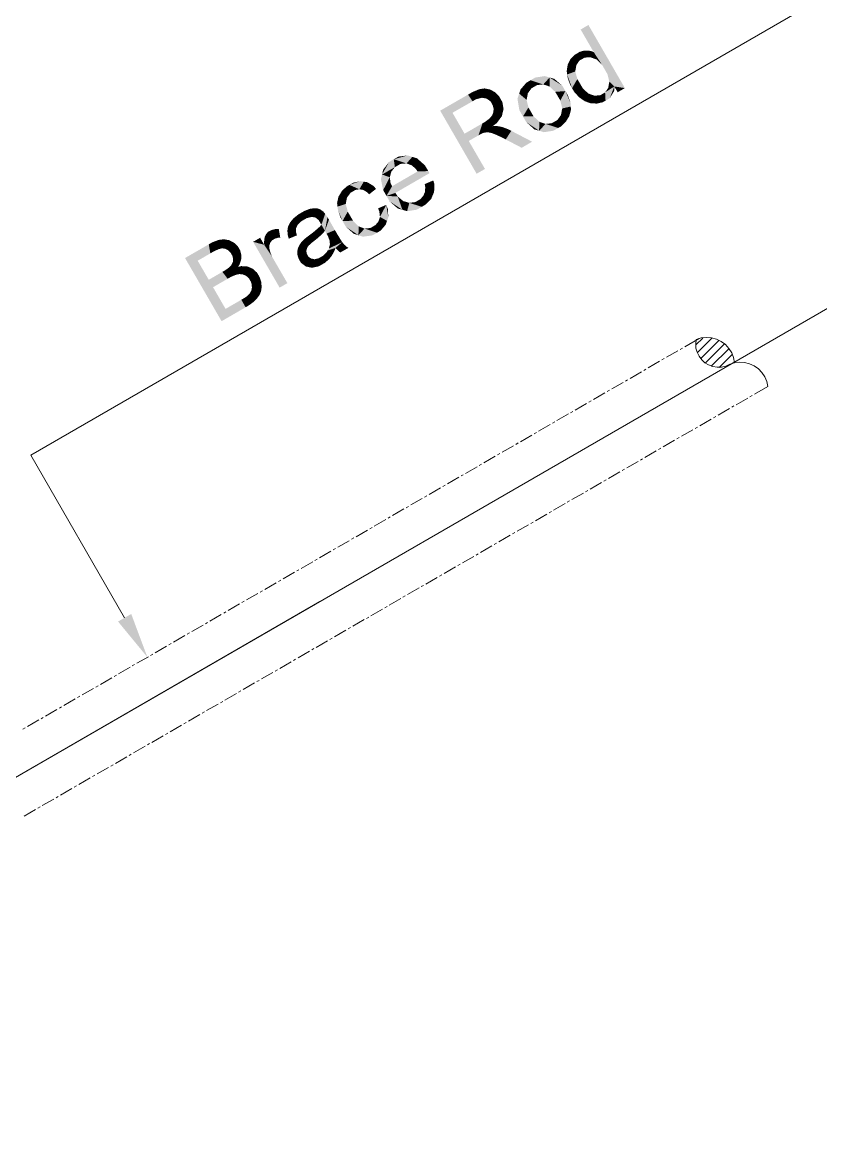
# Model space of a CAD drawing. Header units: millimetres. Extents: x 2 to 579, y 1 to 405.
# Drawn here: x 230.49 to 239.96, y 101.53 to 114.73 of the extents above; entities that cross this region are included whole.
import ezdxf

# ---------------------------------------------------------------- set-up
doc = ezdxf.new("R2010")
doc.units = ezdxf.units.MM
doc.linetypes.add('XKITLINE00', pattern=[0])
doc.layers.add('LinkedObject', color=7, linetype='Continuous', lineweight=0)

# ---------------------------------------------------------------- blocks, each defined once
blk = doc.blocks.new('*A4')
at = {"layer": 'LinkedObject'}
for color, points in [(7, [(237.205, 114.694), (237.268, 114.372), (237.113, 114.64)]), (7, [(237.205, 114.694), (237.37, 114.216), (237.268, 114.372)]), (7, [(237.37, 114.216), (237.205, 114.694), (237.637, 113.946)]), (7, [(237.043, 114.341), (237.098, 114.272), (236.992, 114.289)]), (7, [(237.076, 114.36), (237.098, 114.272), (237.043, 114.341)]), (7, [(237.1, 114.375), (237.16, 114.307), (237.076, 114.36)]), (7, [(237.076, 114.36), (237.16, 114.307), (237.129, 114.289)]), (7, [(237.098, 114.272), (237.076, 114.36), (237.129, 114.289)]), (7, [(237.15, 114.389), (237.16, 114.307), (237.1, 114.375)]), (7, [(237.175, 114.39), (237.16, 114.307), (237.15, 114.389)]), (7, [(237.175, 114.39), (237.228, 114.312), (237.16, 114.307)]), (7, [(237.2, 114.391), (237.228, 114.312), (237.175, 114.39)]), (7, [(237.247, 114.382), (237.228, 114.312), (237.2, 114.391)]), (7, [(237.268, 114.372), (237.228, 114.312), (237.247, 114.382)]), (7, [(237.228, 114.312), (237.268, 114.372), (237.265, 114.298)]), (7, [(237.265, 114.298), (237.268, 114.372), (237.301, 114.285)]), (7, [(237.268, 114.372), (237.37, 114.216), (237.301, 114.285)]), (7, [(236.959, 114.222), (237.056, 114.18), (236.948, 114.148)]), (7, [(237.062, 114.217), (236.959, 114.222), (236.976, 114.256)]), (7, [(237.056, 114.18), (236.959, 114.222), (237.062, 114.217)]), (7, [(236.992, 114.289), (237.098, 114.272), (236.976, 114.256)]), (7, [(236.976, 114.256), (237.098, 114.272), (237.062, 114.217)]), (7, [(237.37, 114.216), (237.637, 113.946), (237.402, 114.16)]), (7, [(236.688, 114.088), (236.52, 114.039), (236.576, 114.071)]), (7, [(236.745, 114.071), (236.52, 114.039), (236.688, 114.088)]), (7, [(236.67, 113.989), (236.52, 114.039), (236.745, 114.071)]), (7, [(236.67, 113.989), (236.745, 114.071), (236.707, 113.977)]), (7, [(236.745, 114.071), (236.745, 113.964), (236.707, 113.977)]), (7, [(236.895, 113.975), (236.745, 114.071), (236.801, 114.055)]), (7, [(236.932, 113.91), (236.745, 114.071), (236.895, 113.975)]), (7, [(236.812, 113.901), (236.745, 114.071), (236.932, 113.91)]), (7, [(236.745, 113.964), (236.745, 114.071), (236.812, 113.901)]), (7, [(236.948, 114.148), (237.056, 114.18), (236.953, 114.107)]), (7, [(236.953, 114.107), (237.056, 114.18), (237.049, 114.143)]), (7, [(237.049, 114.143), (237.011, 113.945), (236.953, 114.107)]), (7, [(236.953, 114.107), (237.011, 113.945), (236.959, 114.067)]), (7, [(236.959, 114.067), (237.011, 113.945), (236.988, 113.985)]), (7, [(237.074, 114.053), (237.011, 113.945), (237.049, 114.143)]), (7, [(237.402, 114.16), (237.637, 113.946), (237.431, 114.11)]), (7, [(237.431, 114.11), (237.637, 113.946), (237.453, 114.022)]), (7, [(235.942, 113.937), (235.779, 113.869), (235.911, 113.932)]), (7, [(235.943, 113.831), (235.779, 113.869), (235.942, 113.937)]), (7, [(235.911, 113.932), (235.779, 113.869), (235.829, 113.898)]), (7, [(235.974, 113.942), (235.972, 113.826), (235.942, 113.937)]), (7, [(235.942, 113.937), (235.972, 113.826), (235.943, 113.831)]), (7, [(235.972, 113.826), (235.974, 113.942), (236.001, 113.82)]), (7, [(236.067, 113.914), (235.974, 113.942), (236.036, 113.93)]), (7, [(236.001, 113.82), (235.974, 113.942), (236.067, 113.914)]), (7, [(236.52, 114.039), (236.384, 113.881), (236.47, 114.01)]), (7, [(236.53, 113.943), (236.384, 113.881), (236.52, 114.039)]), (7, [(236.47, 114.01), (236.384, 113.881), (236.402, 113.931)]), (7, [(236.487, 113.884), (236.384, 113.881), (236.53, 113.943)]), (7, [(236.52, 114.039), (236.598, 113.982), (236.564, 113.963)]), (7, [(236.598, 113.982), (236.52, 114.039), (236.67, 113.989)]), (7, [(236.53, 113.943), (236.52, 114.039), (236.564, 113.963)]), (7, [(237.011, 113.945), (237.074, 114.053), (237.106, 113.999)]), (7, [(237.136, 113.947), (237.011, 113.945), (237.106, 113.999)]), (7, [(237.011, 113.945), (237.136, 113.947), (237.035, 113.903)]), (7, [(237.035, 113.903), (237.136, 113.947), (237.093, 113.838)]), (7, [(237.093, 113.838), (237.136, 113.947), (237.126, 113.815)]), (7, [(237.126, 113.815), (237.136, 113.947), (237.202, 113.882)]), (7, [(237.403, 113.895), (237.512, 113.965), (237.408, 113.797)]), (7, [(237.44, 113.949), (237.512, 113.965), (237.403, 113.895)]), (7, [(237.408, 113.797), (237.512, 113.965), (237.458, 113.826)]), (7, [(237.512, 113.965), (237.44, 113.949), (237.446, 113.986)]), (7, [(237.453, 114.022), (237.512, 113.965), (237.446, 113.986)]), (7, [(237.453, 114.022), (237.637, 113.946), (237.512, 113.965)]), (7, [(237.458, 113.826), (237.512, 113.965), (237.51, 113.91)]), (7, [(237.512, 113.965), (237.637, 113.946), (237.552, 113.896)]), (7, [(235.831, 113.789), (235.448, 113.678), (235.779, 113.869)]), (7, [(235.779, 113.869), (235.872, 113.813), (235.831, 113.789)]), (7, [(235.872, 113.813), (235.779, 113.869), (235.943, 113.831)]), (7, [(236.067, 113.914), (236.046, 113.787), (236.001, 113.82)]), (7, [(236.097, 113.897), (236.046, 113.787), (236.067, 113.914)]), (7, [(236.145, 113.85), (236.046, 113.787), (236.097, 113.897)]), (7, [(236.163, 113.819), (236.046, 113.787), (236.145, 113.85)]), (7, [(236.046, 113.787), (236.163, 113.819), (236.061, 113.76)]), (7, [(236.163, 113.819), (236.071, 113.742), (236.061, 113.76)]), (7, [(236.071, 113.742), (236.163, 113.819), (236.081, 113.703)]), (7, [(236.081, 113.703), (236.163, 113.819), (236.189, 113.655)]), (7, [(236.199, 113.697), (236.163, 113.819), (236.186, 113.779)]), (7, [(236.189, 113.655), (236.163, 113.819), (236.199, 113.697)]), (7, [(236.384, 113.881), (236.43, 113.609), (236.364, 113.82)]), (7, [(236.364, 113.82), (236.43, 113.609), (236.386, 113.685)]), (7, [(236.384, 113.881), (236.487, 113.884), (236.48, 113.845)]), (7, [(236.472, 113.806), (236.43, 113.609), (236.384, 113.881)]), (7, [(236.472, 113.806), (236.384, 113.881), (236.48, 113.845)]), (7, [(236.494, 113.716), (236.43, 113.609), (236.472, 113.806)]), (7, [(236.812, 113.901), (236.932, 113.91), (236.841, 113.851)]), (7, [(236.932, 113.91), (236.872, 113.798), (236.841, 113.851)]), (7, [(236.872, 113.798), (236.932, 113.91), (236.895, 113.705)]), (7, [(236.895, 113.705), (236.932, 113.91), (236.996, 113.727)]), (7, [(236.995, 113.766), (236.932, 113.91), (236.963, 113.858)]), (7, [(236.996, 113.727), (236.932, 113.91), (236.995, 113.766)]), (7, [(237.202, 113.882), (237.23, 113.766), (237.126, 113.815)]), (7, [(237.126, 113.815), (237.23, 113.766), (237.16, 113.791)]), (7, [(237.239, 113.869), (237.23, 113.766), (237.202, 113.882)]), (7, [(237.23, 113.766), (237.239, 113.869), (237.268, 113.764)]), (7, [(237.268, 113.764), (237.239, 113.869), (237.276, 113.856)]), (7, [(237.276, 113.856), (237.408, 113.797), (237.268, 113.764)]), (7, [(237.268, 113.764), (237.408, 113.797), (237.305, 113.762)]), (7, [(237.343, 113.86), (237.408, 113.797), (237.276, 113.856)]), (7, [(237.305, 113.762), (237.408, 113.797), (237.375, 113.778)]), (7, [(237.408, 113.797), (237.343, 113.86), (237.373, 113.877)]), (7, [(237.403, 113.895), (237.408, 113.797), (237.373, 113.877)]), (7, [(235.594, 113.653), (235.448, 113.678), (235.831, 113.789)]), (7, [(235.737, 113.405), (235.88, 112.93), (235.448, 113.678)]), (7, [(235.448, 113.678), (235.594, 113.653), (235.737, 113.405)]), (7, [(236.08, 113.682), (236.189, 113.655), (236.079, 113.661)]), (7, [(236.081, 113.703), (236.189, 113.655), (236.08, 113.682)]), (7, [(236.43, 113.609), (236.494, 113.716), (236.524, 113.664)]), (7, [(236.554, 113.612), (236.43, 113.609), (236.524, 113.664)]), (7, [(236.887, 113.666), (236.979, 113.615), (236.88, 113.627)]), (7, [(236.996, 113.727), (236.887, 113.666), (236.895, 113.705)]), (7, [(236.998, 113.688), (236.887, 113.666), (236.996, 113.727)]), (7, [(236.979, 113.615), (236.887, 113.666), (236.998, 113.688)]), (7, [(236, 113.421), (235.95, 113.528), (235.984, 113.548)]), (7, [(236.033, 113.585), (236.07, 113.494), (235.984, 113.548)]), (7, [(236, 113.421), (235.984, 113.548), (236.015, 113.42)]), (7, [(235.984, 113.548), (236.07, 113.494), (236.015, 113.42)]), (7, [(236.048, 113.603), (236.189, 113.655), (236.033, 113.585)]), (7, [(236.179, 113.613), (236.033, 113.585), (236.189, 113.655)]), (7, [(236.12, 113.532), (236.033, 113.585), (236.179, 113.613)]), (7, [(236.07, 113.494), (236.033, 113.585), (236.12, 113.532)]), (7, [(236.063, 113.621), (236.189, 113.655), (236.048, 113.603)]), (7, [(236.189, 113.655), (236.063, 113.621), (236.079, 113.661)]), (7, [(236.554, 113.612), (236.621, 113.44), (236.43, 113.609)]), (7, [(236.43, 113.609), (236.621, 113.44), (236.469, 113.541)]), (7, [(236.469, 113.541), (236.621, 113.44), (236.565, 113.456)]), (7, [(236.622, 113.547), (236.621, 113.44), (236.554, 113.612)]), (7, [(236.621, 113.44), (236.622, 113.547), (236.659, 113.534)]), (7, [(236.697, 113.521), (236.621, 113.44), (236.659, 113.534)]), (7, [(236.847, 113.473), (236.769, 113.529), (236.804, 113.548)]), (7, [(236.838, 113.568), (236.847, 113.473), (236.804, 113.548)]), (7, [(236.959, 113.582), (236.838, 113.568), (236.88, 113.627)]), (7, [(236.938, 113.548), (236.838, 113.568), (236.959, 113.582)]), (7, [(236.883, 113.493), (236.838, 113.568), (236.938, 113.548)]), (7, [(236.847, 113.473), (236.838, 113.568), (236.883, 113.493)]), (7, [(236.88, 113.627), (236.979, 113.615), (236.959, 113.582)]), (7, [(235.902, 113.385), (235.737, 113.405), (235.95, 113.528)]), (7, [(235.737, 113.405), (235.787, 113.319), (235.88, 112.93)]), (7, [(235.787, 113.319), (235.737, 113.405), (235.902, 113.385)]), (7, [(235.902, 113.385), (235.95, 113.528), (235.921, 113.396)]), (7, [(235.921, 113.396), (235.95, 113.528), (235.949, 113.411)]), (7, [(235.949, 113.411), (235.95, 113.528), (235.959, 113.414)]), (7, [(235.959, 113.414), (235.95, 113.528), (235.972, 113.417)]), (7, [(235.972, 113.417), (235.95, 113.528), (236, 113.421)]), (7, [(236.015, 113.42), (236.07, 113.494), (236.031, 113.419)]), (7, [(236.07, 113.494), (236.07, 113.409), (236.031, 113.419)]), (7, [(236.095, 113.496), (236.07, 113.409), (236.07, 113.494)]), (7, [(236.07, 113.409), (236.095, 113.496), (236.094, 113.399)]), (7, [(236.094, 113.399), (236.095, 113.496), (236.119, 113.389)]), (7, [(236.151, 113.491), (236.095, 113.496), (236.136, 113.494)]), (7, [(236.119, 113.389), (236.095, 113.496), (236.151, 113.491)]), (7, [(236.151, 113.491), (236.184, 113.358), (236.119, 113.389)]), (7, [(236.184, 113.484), (236.184, 113.358), (236.151, 113.491)]), (7, [(236.254, 113.458), (236.184, 113.358), (236.184, 113.484)]), (7, [(236.184, 113.358), (236.254, 113.458), (236.225, 113.337)]), (7, [(236.225, 113.337), (236.254, 113.458), (236.291, 113.439)]), (7, [(236.225, 113.337), (236.291, 113.439), (236.414, 113.238)]), (7, [(236.414, 113.238), (236.291, 113.439), (236.538, 113.31)]), (7, [(236.697, 113.521), (236.847, 113.473), (236.621, 113.44)]), (7, [(236.621, 113.44), (236.847, 113.473), (236.677, 113.423)]), (7, [(236.677, 113.423), (236.847, 113.473), (236.79, 113.44)]), (7, [(236.769, 113.529), (236.847, 113.473), (236.697, 113.521)]), (7, [(235.88, 112.93), (235.787, 113.319), (235.979, 112.987)]), (7, [(235.062, 113.147), (234.898, 113.102), (234.952, 113.133)]), (7, [(235.118, 113.13), (234.898, 113.102), (235.062, 113.147)]), (7, [(234.898, 113.102), (234.759, 112.921), (234.842, 113.069)]), (7, [(234.911, 113.008), (234.759, 112.921), (234.898, 113.102)]), (7, [(234.842, 113.069), (234.759, 112.921), (234.772, 112.979)]), (7, [(234.87, 112.956), (234.759, 112.921), (234.911, 113.008)]), (7, [(235.049, 113.053), (234.898, 113.102), (235.118, 113.13)]), (7, [(234.898, 113.102), (234.977, 113.047), (234.942, 113.026)]), (7, [(234.977, 113.047), (234.898, 113.102), (235.049, 113.053)]), (7, [(234.911, 113.008), (234.898, 113.102), (234.942, 113.026)]), (7, [(235.049, 113.053), (235.118, 113.13), (235.086, 113.039)]), (7, [(235.118, 113.13), (235.111, 113.03), (235.086, 113.039)]), (7, [(235.111, 113.03), (235.118, 113.13), (235.158, 112.989)]), (7, [(235.268, 113.029), (235.118, 113.13), (235.174, 113.113)]), (7, [(235.158, 112.989), (235.118, 113.13), (235.268, 113.029)]), (7, [(235.158, 112.989), (235.268, 113.029), (235.18, 112.957)]), (7, [(235.307, 112.962), (235.18, 112.957), (235.268, 113.029)]), (7, [(234.759, 112.921), (234.772, 112.736), (234.746, 112.863)]), (7, [(234.86, 112.923), (234.759, 112.921), (234.87, 112.956)]), (7, [(234.759, 112.921), (234.86, 112.923), (234.851, 112.889)]), (7, [(234.851, 112.889), (234.772, 112.736), (234.759, 112.921)]), (7, [(234.86, 112.819), (234.772, 112.736), (234.851, 112.889)]), (7, [(235.309, 112.958), (234.811, 112.668), (235.307, 112.962)]), (7, [(234.878, 112.782), (235.307, 112.962), (234.811, 112.668)]), (7, [(235.316, 112.945), (234.811, 112.668), (235.309, 112.958)]), (7, [(235.321, 112.937), (234.811, 112.668), (235.316, 112.945)]), (7, [(234.917, 112.703), (234.811, 112.668), (235.321, 112.937)]), (7, [(235.18, 112.957), (235.307, 112.962), (234.878, 112.782)]), (7, [(234.337, 112.778), (234.385, 112.704), (234.282, 112.724)]), (7, [(234.372, 112.798), (234.385, 112.704), (234.337, 112.778)]), (7, [(234.501, 112.843), (234.372, 112.798), (234.416, 112.823)]), (7, [(234.542, 112.836), (234.372, 112.798), (234.501, 112.843)]), (7, [(234.49, 112.746), (234.372, 112.798), (234.542, 112.836)]), (7, [(234.372, 112.798), (234.443, 112.738), (234.42, 112.724)]), (7, [(234.443, 112.738), (234.372, 112.798), (234.49, 112.746)]), (7, [(234.385, 112.704), (234.372, 112.798), (234.42, 112.724)]), (7, [(234.49, 112.746), (234.542, 112.836), (234.514, 112.742)]), (7, [(234.542, 112.836), (234.538, 112.738), (234.514, 112.742)]), (7, [(234.538, 112.738), (234.542, 112.836), (234.584, 112.709)]), (7, [(234.656, 112.787), (234.542, 112.836), (234.583, 112.83)]), (7, [(234.688, 112.751), (234.542, 112.836), (234.656, 112.787)]), (7, [(234.584, 112.709), (234.542, 112.836), (234.688, 112.751)]), (7, [(234.584, 112.709), (234.688, 112.751), (234.606, 112.686)]), (7, [(234.772, 112.736), (234.86, 112.819), (234.878, 112.782)]), (7, [(234.878, 112.782), (234.811, 112.668), (234.772, 112.736)]), (7, [(235.367, 112.851), (235.271, 112.773), (235.265, 112.808)]), (7, [(235.268, 112.714), (235.367, 112.851), (235.376, 112.714)]), (7, [(235.271, 112.773), (235.367, 112.851), (235.268, 112.714)]), (7, [(235.376, 112.714), (235.367, 112.851), (235.38, 112.803)]), (7, [(234.242, 112.657), (234.336, 112.61), (234.226, 112.582)]), (7, [(234.226, 112.582), (234.336, 112.61), (234.231, 112.541)]), (7, [(234.231, 112.541), (234.336, 112.61), (234.329, 112.572)]), (7, [(234.343, 112.647), (234.242, 112.657), (234.262, 112.69)]), (7, [(234.336, 112.61), (234.242, 112.657), (234.343, 112.647)]), (7, [(234.282, 112.724), (234.385, 112.704), (234.262, 112.69)]), (7, [(234.262, 112.69), (234.385, 112.704), (234.343, 112.647)]), (7, [(234.945, 112.66), (234.811, 112.668), (234.917, 112.703)]), (7, [(234.811, 112.668), (235, 112.503), (234.85, 112.602)]), (7, [(234.945, 112.66), (235, 112.503), (234.811, 112.668)]), (7, [(235.01, 112.606), (235, 112.503), (234.945, 112.66)]), (7, [(235, 112.503), (235.01, 112.606), (235.056, 112.486)]), (7, [(235.046, 112.596), (235.056, 112.486), (235.01, 112.606)]), (7, [(235.187, 112.614), (235.23, 112.538), (235.153, 112.594)]), (7, [(235.212, 112.628), (235.23, 112.538), (235.187, 112.614)]), (7, [(235.212, 112.628), (235.359, 112.674), (235.23, 112.538)]), (7, [(235.247, 112.667), (235.359, 112.674), (235.212, 112.628)]), (7, [(235.23, 112.538), (235.359, 112.674), (235.277, 112.566)]), (7, [(235.257, 112.69), (235.376, 112.714), (235.247, 112.667)]), (7, [(235.359, 112.674), (235.247, 112.667), (235.376, 112.714)]), (7, [(235.268, 112.714), (235.376, 112.714), (235.257, 112.69)]), (7, [(235.277, 112.566), (235.359, 112.674), (235.342, 112.633)]), (7, [(233.924, 112.517), (233.802, 112.468), (233.898, 112.513)]), (7, [(233.928, 112.419), (233.802, 112.468), (233.924, 112.517)]), (7, [(233.898, 112.513), (233.802, 112.468), (233.836, 112.488)]), (7, [(233.994, 112.519), (233.924, 112.517), (233.95, 112.521)]), (7, [(234.011, 112.513), (233.924, 112.517), (233.994, 112.519)]), (7, [(233.928, 112.419), (233.924, 112.517), (233.955, 112.413)]), (7, [(233.955, 112.413), (233.924, 112.517), (233.974, 112.409)]), (7, [(233.924, 112.517), (234.01, 112.377), (233.974, 112.409)]), (7, [(234.011, 112.513), (234.01, 112.377), (233.924, 112.517)]), (7, [(234.029, 112.506), (234.01, 112.377), (234.011, 112.513)]), (7, [(234.061, 112.483), (234.01, 112.377), (234.029, 112.506)]), (7, [(234.076, 112.467), (234.01, 112.377), (234.061, 112.483)]), (7, [(234.329, 112.572), (234.291, 112.37), (234.231, 112.541)]), (7, [(234.231, 112.541), (234.291, 112.37), (234.236, 112.499)]), (7, [(234.236, 112.499), (234.291, 112.37), (234.265, 112.414)]), (7, [(234.352, 112.481), (234.291, 112.37), (234.329, 112.572)]), (7, [(234.291, 112.37), (234.352, 112.481), (234.384, 112.427)]), (7, [(234.809, 112.561), (234.727, 112.483), (234.712, 112.52)]), (7, [(234.727, 112.483), (234.809, 112.561), (234.734, 112.419)]), (7, [(234.734, 112.419), (234.809, 112.561), (234.818, 112.371)]), (7, [(234.833, 112.415), (234.809, 112.561), (234.829, 112.51)]), (7, [(234.818, 112.371), (234.809, 112.561), (234.833, 112.415)]), (7, [(234.85, 112.602), (235, 112.503), (234.944, 112.519)]), (7, [(235.082, 112.585), (235.056, 112.486), (235.046, 112.596)]), (7, [(235.082, 112.585), (235.23, 112.538), (235.056, 112.486)]), (7, [(235.056, 112.486), (235.23, 112.538), (235.171, 112.504)]), (7, [(235.153, 112.594), (235.23, 112.538), (235.082, 112.585)]), (7, [(233.669, 112.353), (233.759, 112.326), (233.644, 112.302)]), (7, [(233.69, 112.378), (233.759, 112.326), (233.669, 112.353)]), (7, [(233.767, 112.448), (233.69, 112.378), (233.711, 112.403)]), (7, [(233.8, 112.365), (233.69, 112.378), (233.767, 112.448)]), (7, [(233.759, 112.326), (233.69, 112.378), (233.8, 112.365)]), (7, [(233.802, 112.468), (233.867, 112.404), (233.767, 112.448)]), (7, [(233.8, 112.365), (233.767, 112.448), (233.832, 112.384)]), (7, [(233.832, 112.384), (233.767, 112.448), (233.867, 112.404)]), (7, [(233.867, 112.404), (233.802, 112.468), (233.928, 112.419)]), (7, [(234.01, 112.377), (234.076, 112.467), (234.085, 112.456)]), (7, [(234.01, 112.377), (234.085, 112.456), (234.026, 112.349)]), (7, [(234.026, 112.349), (234.085, 112.456), (234.028, 112.347)]), (7, [(234.028, 112.347), (234.085, 112.456), (234.034, 112.335)]), (7, [(234.034, 112.335), (234.085, 112.456), (234.04, 112.325)]), (7, [(234.04, 112.325), (234.085, 112.456), (234.082, 112.254)]), (7, [(234.112, 112.415), (234.082, 112.254), (234.085, 112.456)]), (7, [(234.13, 112.385), (234.082, 112.254), (234.112, 112.415)]), (7, [(234.13, 112.385), (234.101, 112.22), (234.082, 112.254)]), (7, [(234.2, 112.262), (234.101, 112.22), (234.13, 112.385)]), (7, [(234.415, 112.373), (234.291, 112.37), (234.384, 112.427)]), (7, [(234.415, 112.373), (234.479, 112.201), (234.291, 112.37)]), (7, [(234.291, 112.37), (234.479, 112.201), (234.33, 112.302)]), (7, [(234.482, 112.306), (234.479, 112.201), (234.415, 112.373)]), (7, [(234.681, 112.322), (234.818, 112.371), (234.699, 112.231)]), (7, [(234.717, 112.365), (234.818, 112.371), (234.681, 112.322)]), (7, [(234.699, 112.231), (234.818, 112.371), (234.744, 112.257)]), (7, [(234.818, 112.371), (234.717, 112.365), (234.725, 112.392)]), (7, [(234.734, 112.419), (234.818, 112.371), (234.725, 112.392)]), (7, [(234.744, 112.257), (234.818, 112.371), (234.803, 112.327)]), (7, [(233.384, 112.215), (233.475, 112.152), (233.376, 112.198)]), (7, [(233.408, 112.241), (233.475, 112.152), (233.384, 112.215)]), (7, [(233.424, 112.25), (233.475, 112.152), (233.408, 112.241)]), (7, [(233.503, 112.276), (233.424, 112.25), (233.448, 112.263)]), (7, [(233.535, 112.275), (233.424, 112.25), (233.503, 112.276)]), (7, [(233.53, 112.172), (233.424, 112.25), (233.535, 112.275)]), (7, [(233.424, 112.25), (233.491, 112.162), (233.475, 112.152)]), (7, [(233.491, 112.162), (233.424, 112.25), (233.53, 112.172)]), (7, [(233.53, 112.172), (233.535, 112.275), (233.553, 112.172)]), (7, [(233.64, 112.276), (233.654, 112.16), (233.637, 112.251)]), (7, [(233.637, 112.251), (233.654, 112.16), (233.643, 112.192)]), (7, [(233.75, 112.306), (233.64, 112.276), (233.759, 112.326)]), (7, [(233.644, 112.302), (233.759, 112.326), (233.64, 112.276)]), (7, [(233.741, 112.286), (233.64, 112.276), (233.75, 112.306)]), (7, [(233.741, 112.286), (233.654, 112.16), (233.64, 112.276)]), (7, [(233.741, 112.233), (233.654, 112.16), (233.741, 112.286)]), (7, [(233.654, 112.16), (233.741, 112.233), (233.75, 112.2)]), (7, [(233.946, 112.238), (233.998, 112.168), (233.894, 112.199)]), (7, [(234.019, 112.301), (234.082, 112.254), (233.946, 112.238)]), (7, [(233.946, 112.238), (234.082, 112.254), (233.998, 112.168)]), (7, [(233.998, 112.168), (234.082, 112.254), (234.063, 112.229)]), (7, [(234.04, 112.325), (234.082, 112.254), (234.019, 112.301)]), (7, [(234.2, 112.262), (234.118, 112.189), (234.101, 112.22)]), (7, [(234.118, 112.189), (234.2, 112.262), (234.137, 112.139)]), (7, [(234.137, 112.139), (234.2, 112.262), (234.238, 112.198)]), (7, [(234.33, 112.302), (234.479, 112.201), (234.424, 112.218)]), (7, [(234.479, 112.201), (234.482, 112.306), (234.517, 112.293)]), (7, [(234.552, 112.28), (234.479, 112.201), (234.517, 112.293)]), (7, [(234.552, 112.28), (234.699, 112.231), (234.479, 112.201)]), (7, [(234.479, 112.201), (234.699, 112.231), (234.533, 112.184)]), (7, [(234.533, 112.184), (234.699, 112.231), (234.644, 112.199)]), (7, [(234.621, 112.287), (234.699, 112.231), (234.552, 112.28)]), (7, [(234.699, 112.231), (234.621, 112.287), (234.654, 112.306)]), (7, [(234.681, 112.322), (234.699, 112.231), (234.654, 112.306)]), (7, [(232.724, 111.986), (232.424, 111.931), (232.705, 112.093)]), (7, [(232.748, 112.118), (232.824, 112.037), (232.705, 112.093)]), (7, [(232.705, 112.093), (232.824, 112.037), (232.764, 112.009)]), (7, [(232.724, 111.986), (232.705, 112.093), (232.764, 112.009)]), (7, [(232.823, 112.146), (232.824, 112.037), (232.748, 112.118)]), (7, [(232.864, 112.046), (232.823, 112.146), (232.856, 112.15)]), (7, [(232.824, 112.037), (232.823, 112.146), (232.844, 112.041)]), (7, [(232.844, 112.041), (232.823, 112.146), (232.864, 112.046)]), (7, [(232.888, 112.153), (232.9, 112.041), (232.856, 112.15)]), (7, [(232.856, 112.15), (232.9, 112.041), (232.864, 112.046)]), (7, [(232.949, 112.142), (232.9, 112.041), (232.888, 112.153)]), (7, [(232.977, 112.127), (232.9, 112.041), (232.949, 112.142)]), (7, [(232.9, 112.041), (232.977, 112.127), (232.918, 112.032)]), (7, [(232.977, 112.127), (232.935, 112.023), (232.918, 112.032)]), (7, [(232.935, 112.023), (232.977, 112.127), (232.963, 111.996)]), (7, [(232.963, 111.996), (232.977, 112.127), (233.064, 112.045)]), (7, [(233.049, 112.071), (232.977, 112.127), (233.006, 112.111)]), (7, [(233.064, 112.045), (232.977, 112.127), (233.049, 112.071)]), (7, [(233.362, 112.088), (233.231, 112.123), (233.314, 112.171)]), (7, [(233.231, 112.123), (233.362, 112.088), (233.545, 111.58)]), (7, [(233.368, 112.181), (233.362, 112.088), (233.361, 112.126)]), (7, [(233.376, 112.198), (233.362, 112.088), (233.368, 112.181)]), (7, [(233.46, 112.144), (233.362, 112.088), (233.376, 112.198)]), (7, [(233.438, 112.119), (233.362, 112.088), (233.46, 112.144)]), (7, [(233.431, 112.103), (233.362, 112.088), (233.438, 112.119)]), (7, [(233.425, 112.087), (233.362, 112.088), (233.431, 112.103)]), (7, [(233.456, 111.946), (233.637, 111.633), (233.362, 112.088)]), (7, [(233.456, 111.946), (233.362, 112.088), (233.433, 112.004)]), (7, [(233.433, 112.004), (233.362, 112.088), (233.426, 112.033)]), (7, [(233.426, 112.033), (233.362, 112.088), (233.422, 112.052)]), (7, [(233.422, 112.052), (233.362, 112.088), (233.425, 112.087)]), (7, [(233.545, 111.58), (233.362, 112.088), (233.637, 111.633)]), (7, [(233.376, 112.198), (233.475, 112.152), (233.46, 112.144)]), (7, [(233.781, 112.088), (233.874, 112.056), (233.772, 112.07)]), (7, [(233.805, 112.122), (233.874, 112.056), (233.781, 112.088)]), (7, [(233.821, 112.138), (233.874, 112.056), (233.805, 112.122)]), (7, [(233.832, 112.15), (233.891, 112.08), (233.821, 112.138)]), (7, [(233.874, 112.056), (233.821, 112.138), (233.882, 112.068)]), (7, [(233.882, 112.068), (233.821, 112.138), (233.891, 112.08)]), (7, [(233.869, 112.18), (233.926, 112.112), (233.832, 112.15)]), (7, [(233.832, 112.15), (233.926, 112.112), (233.891, 112.08)]), (7, [(233.894, 112.199), (233.952, 112.132), (233.869, 112.18)]), (7, [(233.869, 112.18), (233.952, 112.132), (233.926, 112.112)]), (7, [(233.894, 112.199), (233.998, 112.168), (233.952, 112.132)]), (7, [(234.287, 112.119), (234.208, 112.052), (234.115, 112.021)]), (7, [(234.129, 112.044), (234.287, 112.119), (234.115, 112.021)]), (7, [(234.129, 112.044), (234.238, 112.198), (234.287, 112.119)]), (7, [(234.141, 112.094), (234.238, 112.198), (234.129, 112.044)]), (7, [(234.238, 112.198), (234.139, 112.119), (234.137, 112.139)]), (7, [(234.139, 112.119), (234.238, 112.198), (234.141, 112.094)]), (7, [(234.208, 112.052), (234.287, 112.119), (234.221, 112.034)]), (7, [(234.221, 112.034), (234.287, 112.119), (234.3, 112.104)]), (7, [(234.3, 112.104), (234.25, 112.007), (234.221, 112.034)]), (7, [(234.313, 112.088), (234.25, 112.007), (234.3, 112.104)]), (7, [(234.313, 112.088), (234.265, 111.997), (234.25, 112.007)]), (7, [(234.343, 112.062), (234.265, 111.997), (234.313, 112.088)]), (7, [(232.574, 111.899), (232.424, 111.931), (232.724, 111.986)]), (7, [(233.064, 112.045), (232.973, 111.977), (232.963, 111.996)]), (7, [(232.973, 111.977), (233.064, 112.045), (232.985, 111.957)]), (7, [(232.985, 111.957), (233.064, 112.045), (232.994, 111.919)]), (7, [(232.994, 111.919), (233.064, 112.045), (233.09, 111.939)]), (7, [(233.091, 111.968), (233.064, 112.045), (233.078, 112.021)]), (7, [(233.09, 111.939), (233.064, 112.045), (233.091, 111.968)]), (7, [(233.763, 112.052), (233.863, 112.017), (233.755, 112.011)]), (7, [(233.755, 111.99), (233.863, 112.017), (233.863, 112.003)]), (7, [(233.755, 112.011), (233.863, 112.017), (233.755, 111.99)]), (7, [(233.863, 112.003), (233.779, 111.907), (233.755, 111.99)]), (7, [(233.755, 111.99), (233.779, 111.907), (233.756, 111.968)]), (7, [(233.756, 111.968), (233.779, 111.907), (233.768, 111.927)]), (7, [(233.864, 112.03), (233.763, 112.052), (233.772, 112.07)]), (7, [(233.863, 112.017), (233.763, 112.052), (233.864, 112.03)]), (7, [(233.772, 112.07), (233.874, 112.056), (233.864, 112.03)]), (7, [(233.869, 111.978), (233.779, 111.907), (233.863, 112.003)]), (7, [(233.779, 111.907), (233.869, 111.978), (233.876, 111.966)]), (7, [(233.886, 111.947), (233.779, 111.907), (233.876, 111.966)]), (7, [(233.779, 111.907), (233.886, 111.947), (233.799, 111.873)]), (7, [(233.799, 111.873), (233.886, 111.947), (233.855, 111.831)]), (7, [(233.855, 111.831), (233.886, 111.947), (233.892, 111.823)]), (7, [(233.892, 111.823), (233.886, 111.947), (233.918, 111.925)]), (7, [(234.061, 111.958), (234.081, 111.874), (234.034, 111.943)]), (7, [(234.145, 111.935), (234.061, 111.958), (234.101, 111.997)]), (7, [(234.126, 111.912), (234.061, 111.958), (234.145, 111.935)]), (7, [(234.081, 111.874), (234.061, 111.958), (234.126, 111.912)]), (7, [(234.208, 112.052), (234.101, 111.997), (234.115, 112.021)]), (7, [(234.195, 112.016), (234.101, 111.997), (234.208, 112.052)]), (7, [(234.163, 111.957), (234.101, 111.997), (234.195, 112.016)]), (7, [(234.145, 111.935), (234.101, 111.997), (234.163, 111.957)]), (7, [(234.265, 111.997), (234.343, 112.062), (234.361, 112.052)]), (7, [(232.424, 111.931), (232.756, 111.585), (232.857, 111.182)]), (7, [(232.705, 111.673), (232.756, 111.585), (232.424, 111.931)]), (7, [(232.424, 111.931), (232.574, 111.899), (232.705, 111.673)]), (7, [(232.9, 111.786), (233.051, 111.826), (232.965, 111.706)]), (7, [(232.945, 111.818), (233.051, 111.826), (232.9, 111.786)]), (7, [(232.956, 111.83), (233.07, 111.854), (232.945, 111.818)]), (7, [(233.051, 111.826), (232.945, 111.818), (233.07, 111.854)]), (7, [(232.972, 111.847), (233.07, 111.854), (232.956, 111.83)]), (7, [(232.965, 111.706), (233.051, 111.826), (233.023, 111.731)]), (7, [(232.99, 111.882), (233.07, 111.854), (232.972, 111.847)]), (7, [(233.09, 111.939), (232.99, 111.882), (232.994, 111.919)]), (7, [(233.089, 111.911), (232.99, 111.882), (233.09, 111.939)]), (7, [(233.07, 111.854), (232.99, 111.882), (233.089, 111.911)]), (7, [(233.051, 111.826), (233.069, 111.741), (233.023, 111.731)]), (7, [(233.162, 111.831), (233.051, 111.826), (233.091, 111.835)]), (7, [(233.111, 111.736), (233.051, 111.826), (233.162, 111.831)]), (7, [(233.069, 111.741), (233.051, 111.826), (233.111, 111.736)]), (7, [(233.111, 111.736), (233.162, 111.831), (233.131, 111.727)]), (7, [(233.131, 111.727), (233.162, 111.831), (233.15, 111.718)]), (7, [(233.15, 111.718), (233.162, 111.831), (233.194, 111.818)]), (7, [(233.194, 111.818), (233.182, 111.688), (233.15, 111.718)]), (7, [(233.226, 111.804), (233.182, 111.688), (233.194, 111.818)]), (7, [(233.918, 111.925), (233.928, 111.815), (233.892, 111.823)]), (7, [(233.939, 111.921), (233.928, 111.815), (233.918, 111.925)]), (7, [(233.96, 111.916), (233.928, 111.815), (233.939, 111.921)]), (7, [(233.928, 111.815), (233.96, 111.916), (234.009, 111.833)]), (7, [(234.054, 111.858), (233.96, 111.916), (234.008, 111.928)]), (7, [(234.009, 111.833), (233.96, 111.916), (234.054, 111.858)]), (7, [(234.034, 111.943), (234.081, 111.874), (234.008, 111.928)]), (7, [(234.008, 111.928), (234.081, 111.874), (234.054, 111.858)]), (7, [(232.929, 111.685), (232.705, 111.673), (232.867, 111.767)]), (7, [(232.756, 111.585), (232.705, 111.673), (232.929, 111.685)]), (7, [(232.965, 111.706), (232.867, 111.767), (232.9, 111.786)]), (7, [(232.929, 111.685), (232.867, 111.767), (232.965, 111.706)]), (7, [(233.277, 111.758), (233.182, 111.688), (233.226, 111.804)]), (7, [(233.296, 111.726), (233.182, 111.688), (233.277, 111.758)]), (7, [(233.182, 111.688), (233.296, 111.726), (233.194, 111.667)]), (7, [(233.296, 111.726), (233.205, 111.649), (233.194, 111.667)]), (7, [(233.205, 111.649), (233.296, 111.726), (233.215, 111.613)]), (7, [(233.215, 111.613), (233.296, 111.726), (233.33, 111.615)]), (7, [(233.328, 111.644), (233.296, 111.726), (233.311, 111.699)]), (7, [(233.33, 111.615), (233.296, 111.726), (233.328, 111.644)]), (7, [(232.857, 111.182), (232.756, 111.585), (232.904, 111.328)]), (7, [(233.216, 111.577), (233.325, 111.536), (233.21, 111.546)]), (7, [(233.33, 111.615), (233.216, 111.577), (233.215, 111.613)]), (7, [(233.332, 111.586), (233.216, 111.577), (233.33, 111.615)]), (7, [(233.325, 111.536), (233.216, 111.577), (233.332, 111.586)]), (7, [(233.091, 111.436), (233.142, 111.347), (232.904, 111.328)]), (7, [(233.115, 111.45), (233.178, 111.368), (233.091, 111.436)]), (7, [(233.091, 111.436), (233.178, 111.368), (233.142, 111.347)]), (7, [(233.148, 111.471), (233.234, 111.409), (233.115, 111.45)]), (7, [(233.115, 111.45), (233.234, 111.409), (233.178, 111.368)]), (7, [(233.157, 111.478), (233.234, 111.409), (233.148, 111.471)]), (7, [(233.255, 111.43), (233.157, 111.478), (233.172, 111.491)]), (7, [(233.234, 111.409), (233.157, 111.478), (233.255, 111.43)]), (7, [(233.195, 111.518), (233.307, 111.492), (233.172, 111.491)]), (7, [(233.172, 111.491), (233.307, 111.492), (233.255, 111.43)]), (7, [(233.316, 111.514), (233.195, 111.518), (233.21, 111.546)]), (7, [(233.307, 111.492), (233.195, 111.518), (233.316, 111.514)]), (7, [(233.21, 111.546), (233.325, 111.536), (233.316, 111.514)]), (7, [(233.255, 111.43), (233.307, 111.492), (233.276, 111.45)]), (7, [(232.904, 111.328), (233.142, 111.347), (232.857, 111.182)]), (6, [(231.63, 107.621), (231.786, 107.711), (231.978, 107.198)])]:
    blk.add_hatch(color=color, dxfattribs=at).paths.add_polyline_path(points, flags=17)
at = {"layer": 'LinkedObject', "color": 6, "linetype": 'XKITLINE00', "lineweight": 0}
for p, q in [((230.595, 109.593), (239.754, 114.887)), ((228.336, 104.573), (243.157, 113.139)), ((231.708, 107.666), (230.595, 109.593))]:
    blk.add_line(p, q, dxfattribs=at)
at = {"layer": 'LinkedObject', "color": 9, "linetype": 'XKITLINE00', "lineweight": 0}
for p, q in [((238.347, 110.879), (238.516, 110.977)), ((238.13, 110.754), (238.266, 110.832)), ((238.293, 110.848), (238.32, 110.864)), ((237.914, 110.629), (238.049, 110.707)), ((238.076, 110.723), (238.103, 110.738)), ((237.698, 110.504), (237.833, 110.582)), ((237.86, 110.598), (237.887, 110.613)), ((237.427, 110.348), (237.454, 110.363)), ((237.481, 110.379), (237.616, 110.457)), ((237.643, 110.473), (237.67, 110.488)), ((239.174, 110.318), (239.333, 110.409)), ((237.211, 110.222), (237.238, 110.238)), ((237.265, 110.254), (237.4, 110.332)), ((238.957, 110.192), (239.093, 110.271)), ((239.12, 110.286), (239.147, 110.302)), ((236.994, 110.097), (237.021, 110.113)), ((237.048, 110.129), (237.183, 110.207)), ((238.741, 110.067), (238.876, 110.146)), ((238.903, 110.161), (238.93, 110.177)), ((236.778, 109.972), (236.805, 109.988)), ((236.832, 110.003), (236.967, 110.082)), ((238.524, 109.942), (238.66, 110.02)), ((238.687, 110.036), (238.714, 110.052)), ((236.561, 109.847), (236.588, 109.863)), ((236.615, 109.878), (236.751, 109.957)), ((238.308, 109.817), (238.443, 109.895)), ((238.47, 109.911), (238.497, 109.927)), ((236.182, 109.628), (236.318, 109.706)), ((236.345, 109.722), (236.372, 109.738)), ((236.399, 109.753), (236.534, 109.831)), ((238.092, 109.692), (238.227, 109.77)), ((238.254, 109.786), (238.281, 109.802)), ((235.966, 109.503), (236.101, 109.581)), ((236.128, 109.597), (236.155, 109.613)), ((237.875, 109.567), (238.01, 109.645)), ((238.037, 109.661), (238.064, 109.676)), ((235.75, 109.378), (235.885, 109.456)), ((235.912, 109.472), (235.939, 109.487)), ((237.659, 109.442), (237.794, 109.52)), ((237.821, 109.536), (237.848, 109.551)), ((235.533, 109.253), (235.668, 109.331)), ((235.695, 109.347), (235.722, 109.362)), ((237.442, 109.317), (237.577, 109.395)), ((237.604, 109.411), (237.632, 109.426)), ((235.317, 109.128), (235.452, 109.206)), ((235.479, 109.222), (235.506, 109.237)), ((237.172, 109.16), (237.199, 109.176)), ((237.226, 109.192), (237.361, 109.27)), ((237.388, 109.286), (237.415, 109.301)), ((235.1, 109.003), (235.235, 109.081)), ((235.262, 109.097), (235.29, 109.112)), ((236.955, 109.035), (236.982, 109.051)), ((237.009, 109.067), (237.145, 109.145)), ((234.884, 108.878), (235.019, 108.956)), ((235.046, 108.971), (235.073, 108.987)), ((236.739, 108.91), (236.766, 108.926)), ((236.793, 108.941), (236.928, 109.02)), ((234.667, 108.752), (234.803, 108.831)), ((234.83, 108.846), (234.857, 108.862)), ((236.522, 108.785), (236.549, 108.801)), ((236.576, 108.816), (236.712, 108.895)), ((234.451, 108.627), (234.586, 108.706)), ((234.613, 108.721), (234.64, 108.737)), ((236.306, 108.66), (236.333, 108.676)), ((236.36, 108.691), (236.495, 108.769)), ((234.234, 108.502), (234.37, 108.58)), ((234.397, 108.596), (234.424, 108.612)), ((235.927, 108.441), (236.062, 108.519)), ((236.089, 108.535), (236.116, 108.551)), ((236.143, 108.566), (236.279, 108.644)), ((234.018, 108.377), (234.153, 108.455)), ((234.18, 108.471), (234.207, 108.487)), ((235.711, 108.316), (235.846, 108.394)), ((235.873, 108.41), (235.9, 108.425)), ((233.801, 108.252), (233.937, 108.33)), ((233.964, 108.346), (233.991, 108.362)), ((235.494, 108.191), (235.629, 108.269)), ((235.656, 108.285), (235.684, 108.3)), ((233.585, 108.127), (233.72, 108.205)), ((233.747, 108.221), (233.774, 108.236)), ((235.278, 108.066), (235.413, 108.144)), ((235.44, 108.16), (235.467, 108.175)), ((233.314, 107.971), (233.342, 107.986)), ((233.369, 108.002), (233.504, 108.08)), ((233.531, 108.096), (233.558, 108.111)), ((235.061, 107.941), (235.197, 108.019)), ((235.224, 108.035), (235.251, 108.05)), ((234.022, 107.86), (223.061, 101.525)), ((233.098, 107.846), (233.125, 107.861)), ((233.152, 107.877), (233.287, 107.955)), ((234.845, 107.816), (234.98, 107.894)), ((235.007, 107.909), (235.034, 107.925)), ((232.882, 107.72), (232.909, 107.736)), ((232.936, 107.752), (233.071, 107.83)), ((234.628, 107.69), (234.764, 107.769)), ((234.791, 107.784), (234.818, 107.8)), ((232.665, 107.595), (232.692, 107.611)), ((232.719, 107.627), (232.854, 107.705)), ((234.412, 107.565), (234.547, 107.644)), ((234.574, 107.659), (234.601, 107.675)), ((232.449, 107.47), (232.476, 107.486)), ((232.503, 107.502), (232.638, 107.58)), ((234.195, 107.44), (234.331, 107.518)), ((234.358, 107.534), (234.385, 107.55)), ((232.07, 107.251), (232.205, 107.329)), ((232.232, 107.345), (232.259, 107.361)), ((232.286, 107.376), (232.422, 107.455)), ((233.979, 107.315), (234.114, 107.393)), ((234.141, 107.409), (234.168, 107.425)), ((231.853, 107.126), (231.989, 107.204)), ((232.016, 107.22), (232.043, 107.236)), ((233.763, 107.19), (233.898, 107.268)), ((233.925, 107.284), (233.952, 107.3)), ((231.637, 107.001), (231.772, 107.079)), ((231.799, 107.095), (231.826, 107.111)), ((233.546, 107.065), (233.681, 107.143)), ((233.708, 107.159), (233.735, 107.174)), ((231.421, 106.876), (231.556, 106.954)), ((231.583, 106.97), (231.61, 106.985)), ((233.33, 106.94), (233.465, 107.018)), ((233.492, 107.034), (233.519, 107.049)), ((231.204, 106.751), (231.339, 106.829)), ((231.366, 106.845), (231.393, 106.86)), ((233.059, 106.784), (233.086, 106.799)), ((233.113, 106.815), (233.248, 106.893)), ((233.276, 106.909), (233.303, 106.924)), ((230.988, 106.626), (231.123, 106.704)), ((231.15, 106.72), (231.177, 106.735)), ((232.843, 106.658), (232.87, 106.674)), ((232.897, 106.69), (233.032, 106.768)), ((230.771, 106.501), (230.906, 106.579)), ((230.934, 106.595), (230.961, 106.61)), ((232.626, 106.533), (232.653, 106.549)), ((232.68, 106.565), (232.816, 106.643)), ((230.555, 106.376), (230.69, 106.454)), ((230.717, 106.469), (230.744, 106.485)), ((232.41, 106.408), (232.437, 106.424)), ((232.464, 106.439), (232.599, 106.518)), ((230.501, 106.344), (230.528, 106.36)), ((232.193, 106.283), (232.22, 106.299)), ((232.247, 106.314), (232.383, 106.393)), ((231.814, 106.064), (231.95, 106.142)), ((231.977, 106.158), (232.004, 106.174)), ((232.031, 106.189), (232.166, 106.267)), ((231.598, 105.939), (231.733, 106.017)), ((231.76, 106.033), (231.787, 106.049)), ((231.382, 105.814), (231.517, 105.892)), ((231.544, 105.908), (231.571, 105.923)), ((231.165, 105.689), (231.3, 105.767)), ((231.327, 105.783), (231.355, 105.798)), ((230.949, 105.564), (231.084, 105.642)), ((231.111, 105.658), (231.138, 105.673)), ((230.732, 105.439), (230.868, 105.517)), ((230.895, 105.533), (230.922, 105.548)), ((230.516, 105.314), (230.651, 105.392)), ((230.678, 105.407), (230.705, 105.423))]:
    blk.add_line(p, q, dxfattribs=at)
at = {"layer": 'LinkedObject', "color": 3, "linetype": 'XKITLINE00', "lineweight": 0}
for p, q in [((238.483, 110.965), (238.477, 110.914)), ((238.477, 110.914), (238.48, 110.862)), ((238.542, 110.983), (238.483, 110.965)), ((238.603, 110.99), (238.542, 110.983)), ((238.665, 110.985), (238.603, 110.99)), ((238.724, 110.969), (238.665, 110.985)), ((238.78, 110.942), (238.724, 110.969)), ((238.83, 110.905), (238.78, 110.942)), ((238.871, 110.859), (238.83, 110.905)), ((238.48, 110.862), (238.494, 110.813)), ((238.494, 110.813), (238.517, 110.766)), ((238.517, 110.766), (238.548, 110.725)), ((238.904, 110.807), (238.871, 110.859)), ((238.926, 110.75), (238.904, 110.807)), ((238.548, 110.725), (238.586, 110.69)), ((238.586, 110.69), (238.63, 110.663)), ((238.63, 110.663), (238.679, 110.646)), ((238.679, 110.646), (238.73, 110.637)), ((238.73, 110.637), (238.782, 110.639)), ((238.782, 110.639), (238.832, 110.65)), ((238.832, 110.65), (238.88, 110.671)), ((238.937, 110.689), (238.88, 110.671)), ((238.938, 110.689), (238.926, 110.75)), ((238.997, 110.696), (238.937, 110.689)), ((239.057, 110.692), (238.997, 110.696)), ((239.116, 110.677), (239.057, 110.692)), ((239.17, 110.651), (239.116, 110.677)), ((239.219, 110.617), (239.17, 110.651)), ((239.262, 110.573), (239.219, 110.617)), ((239.295, 110.523), (239.262, 110.573)), ((239.319, 110.468), (239.295, 110.523)), ((239.333, 110.409), (239.319, 110.468))]:
    blk.add_line(p, q, dxfattribs=at)
at = {"layer": 'LinkedObject', "color": 1, "linetype": 'XKITLINE00', "lineweight": 0}
for p, q in [((238.48, 110.902), (238.561, 110.982)), ((238.497, 110.81), (238.668, 110.981)), ((238.536, 110.74), (238.751, 110.955)), ((238.59, 110.686), (238.818, 110.914)), ((238.661, 110.648), (238.872, 110.86)), ((238.754, 110.633), (238.913, 110.792))]:
    blk.add_line(p, q, dxfattribs=at)

msp = doc.modelspace()

# ---------------------------------------------------------------- block references
at = {"lineweight": 0}
msp.add_blockref('*A4', (0, 0), dxfattribs=at)

doc.saveas('drawing.dxf')
